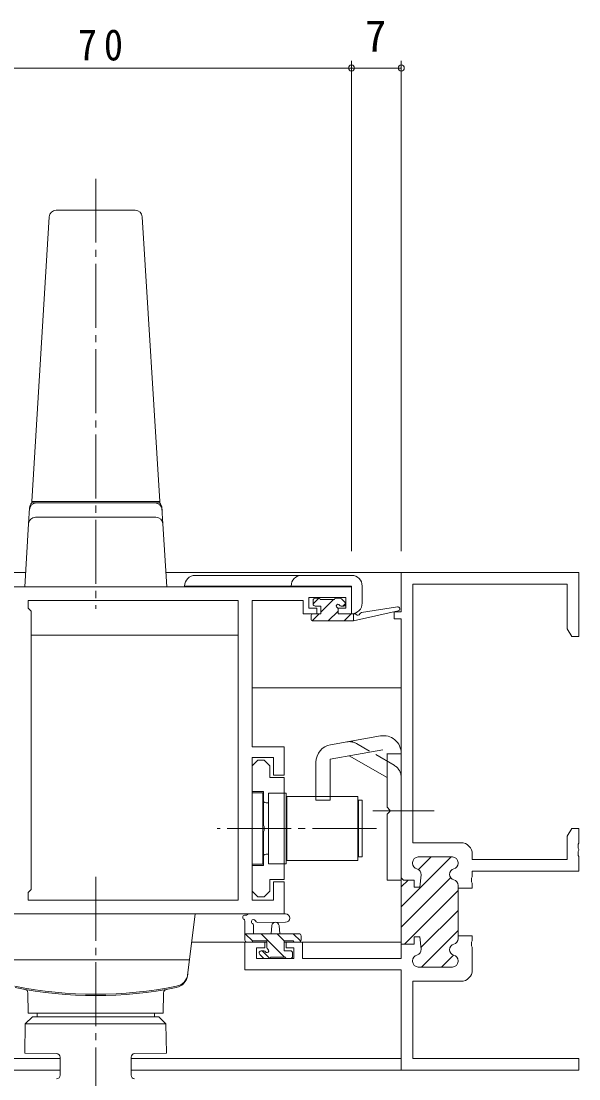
# Model space of a CAD drawing. Units: millimetres on the paper. Extents: x -420 to 373, y -297 to 267.
# Drawn here: x 165.7 to 244.2, y -161.8 to -13 of the extents above; entities that cross this region are included whole.
import ezdxf
from ezdxf.enums import TextEntityAlignment as Align

# ---------------------------------------------------------------- set-up
doc = ezdxf.new("R2010")
doc.units = ezdxf.units.MM
doc.linetypes.add('CHAIN2', pattern=[12, 9, -1, 1, -1])
doc.linetypes.add('DASHED3', pattern=[4, 3, -1])
for name, color, linetype, lineweight in [('0-3_YKK_11', 7, 'Continuous', 9), ('0-4_YKK_12', 2, 'Continuous', 9), ('0-5_YKK_13', 4, 'Continuous', 9), ('0-7_YKK_D', 6, 'Continuous', 9)]:
    doc.layers.add(name, color=color, linetype=linetype, lineweight=lineweight)
doc.styles.add('ＭＳ ゴシック', font='')
doc.styles.get('ＭＳ ゴシック').set_extended_font_data('MS Gothic')

msp = doc.modelspace()

# ---------------------------------------------------------------- linework, layer by layer
at = {"layer": '0-3_YKK_11'}
for p, q in [((219.174, -90.584), (244.174, -90.584)), ((219.174, -96.084), (219.174, -90.584)), ((244.174, -90.584), (244.174, -99.584)), ((220.804, -92.214), (220.804, -128.584)), ((242.544, -92.214), (220.804, -92.214)), ((242.544, -98.493), (242.544, -92.214)), ((212.174, -92.584), (142.174, -92.584)), ((212.174, -96.384), (212.174, -92.584)), ((166.674, -94.514), (166.674, -95.584)), ((196.244, -94.514), (166.674, -94.514)), ((196.244, -136.654), (196.244, -94.514)), ((196.244, -136.654), (196.244, -94.514)), ((198.174, -94.514), (205.374, -94.514)), ((198.174, -115.084), (198.174, -94.514)), ((205.374, -94.514), (205.374, -95.314)), ((206.174, -94.084), (211.374, -94.084)), ((206.174, -95.584), (206.174, -94.084)), ((211.374, -94.084), (211.374, -95.584)), ((166.674, -95.584), (167.104, -96.014)), ((167.104, -96.014), (167.104, -135.154)), ((205.374, -95.314), (205.374, -96.384)), ((205.374, -96.384), (207.274, -96.384)), ((207.274, -95.584), (206.174, -95.584)), ((207.274, -96.384), (207.274, -95.584)), ((210.274, -95.584), (210.274, -96.384)), ((211.374, -95.584), (210.274, -95.584)), ((210.274, -96.384), (212.174, -96.384)), ((218.174, -96.084), (219.174, -96.084)), ((218.174, -97.084), (218.174, -96.084)), ((219.174, -97.084), (218.174, -97.084)), ((219.174, -133.534), (219.174, -97.084)), ((243.174, -99.584), (242.544, -98.493)), ((244.174, -99.584), (243.174, -99.584)), ((202.674, -115.084), (198.174, -115.084)), ((202.674, -119.084), (202.674, -115.084)), ((198.174, -116.584), (201.174, -116.584)), ((198.174, -136.654), (198.174, -116.584)), ((198.174, -117.784), (198.974, -116.984)), ((198.974, -116.984), (199.874, -116.984)), ((199.874, -116.984), (200.674, -117.784)), ((201.174, -116.584), (201.174, -119.084)), ((198.174, -121.384), (198.174, -117.784)), ((200.674, -117.784), (200.674, -119.409)), ((200.674, -119.409), (202.674, -119.409)), ((201.174, -119.084), (202.674, -119.084)), ((202.674, -119.409), (202.674, -133.759)), ((199.774, -121.384), (198.174, -121.384)), ((199.774, -126.125), (199.774, -121.384)), ((199.894, -126.309), (199.774, -126.125)), ((199.894, -126.858), (199.894, -126.309)), ((199.774, -127.042), (199.894, -126.858)), ((199.774, -131.784), (199.774, -127.042)), ((242.544, -127.675), (243.174, -126.584)), ((242.544, -130.954), (242.544, -127.675)), ((243.174, -126.584), (244.174, -126.584)), ((244.174, -126.584), (244.174, -128.626)), ((220.804, -128.584), (227.574, -128.584)), ((244.174, -128.626), (244.054, -128.809)), ((244.054, -128.809), (244.054, -129.359)), ((244.054, -129.359), (244.174, -129.543)), ((219.174, -137.626), (226.216, -130.584)), ((221.574, -130.584), (226.374, -130.584)), ((226.374, -130.584), (221.574, -130.584)), ((221.609, -132.363), (223.387, -130.584)), ((229.174, -130.184), (229.174, -130.954)), ((229.174, -130.954), (242.544, -130.954)), ((244.174, -129.626), (244.054, -129.809)), ((244.054, -129.809), (244.054, -130.359)), ((244.054, -130.359), (244.174, -130.543)), ((244.174, -129.543), (244.174, -129.626)), ((244.174, -130.543), (244.174, -132.584)), ((198.174, -131.784), (199.774, -131.784)), ((198.174, -135.384), (198.174, -131.784)), ((220.774, -131.485), (220.774, -131.384)), ((220.774, -131.384), (220.774, -131.485)), ((227.174, -131.384), (227.174, -131.485)), ((227.174, -131.485), (227.174, -131.384)), ((200.674, -133.759), (200.674, -135.384)), ((202.674, -133.759), (200.674, -133.759)), ((219.174, -140.455), (226.125, -133.503)), ((219.174, -142.834), (219.174, -133.534)), ((219.174, -133.534), (219.474, -133.834)), ((219.174, -134.798), (220.137, -133.834)), ((219.474, -133.834), (220.974, -133.834)), ((220.974, -133.834), (219.474, -133.834)), ((220.974, -133.834), (220.974, -134.834)), ((220.974, -134.834), (220.974, -133.834)), ((221.774, -134.834), (221.968, -133.125)), ((221.968, -133.125), (221.774, -134.834)), ((229.174, -133.376), (229.054, -133.559)), ((229.054, -133.559), (229.054, -134.109)), ((229.174, -132.584), (229.174, -133.376)), ((244.174, -132.584), (229.174, -132.584)), ((167.104, -135.154), (166.674, -135.584)), ((198.974, -136.184), (198.174, -135.384)), ((200.674, -135.384), (199.874, -136.184)), ((201.174, -134.084), (201.174, -136.654)), ((202.674, -134.084), (201.174, -134.084)), ((202.674, -138.584), (202.674, -134.084)), ((219.622, -142.834), (227.174, -135.283)), ((220.974, -134.834), (221.774, -134.834)), ((221.774, -134.834), (220.974, -134.834)), ((227.174, -134.583), (227.174, -134.984)), ((227.174, -134.984), (227.174, -134.583)), ((227.174, -134.984), (227.174, -141.684)), ((229.174, -134.984), (227.174, -134.984)), ((229.054, -134.109), (229.174, -134.293)), ((229.174, -134.293), (229.174, -134.984)), ((166.674, -135.584), (166.674, -136.654)), ((166.674, -136.654), (196.244, -136.654)), ((201.174, -136.654), (198.174, -136.654)), ((199.874, -136.184), (198.974, -136.184)), ((221.945, -143.34), (227.174, -138.112)), ((160.174, -138.584), (202.674, -138.584)), ((222.029, -146.084), (227.174, -140.94)), ((197.174, -142.584), (199.974, -142.584)), ((197.174, -146.484), (197.174, -142.584)), ((199.974, -142.584), (199.974, -143.384)), ((202.974, -142.584), (205.274, -142.584)), ((202.974, -143.384), (202.974, -142.584)), ((205.274, -142.584), (205.274, -144.854)), ((220.974, -142.834), (219.174, -142.834)), ((219.174, -142.834), (220.974, -142.834)), ((219.174, -144.854), (219.174, -142.834)), ((220.974, -141.834), (220.974, -142.834)), ((221.774, -141.834), (220.974, -141.834)), ((220.974, -141.834), (221.774, -141.834)), ((220.974, -142.834), (220.974, -141.834)), ((221.968, -143.544), (221.774, -141.834)), ((221.774, -141.834), (221.968, -143.544)), ((227.174, -141.684), (227.174, -142.085)), ((227.174, -141.684), (229.174, -141.684)), ((227.174, -141.684), (229.174, -141.684)), ((229.174, -142.376), (229.054, -142.559)), ((229.054, -142.559), (229.054, -143.109)), ((229.174, -141.684), (229.174, -142.376)), ((198.804, -143.384), (198.804, -144.854)), ((199.974, -143.384), (198.804, -143.384)), ((204.074, -143.384), (202.974, -143.384)), ((204.074, -144.854), (204.074, -143.384)), ((229.054, -143.109), (229.174, -143.293)), ((229.174, -143.293), (229.174, -146.484)), ((198.804, -144.854), (204.074, -144.854)), ((205.274, -144.854), (219.174, -144.854)), ((220.774, -145.284), (220.774, -145.183)), ((220.774, -145.183), (220.774, -145.284)), ((224.858, -146.084), (226.542, -144.4)), ((227.174, -145.183), (227.174, -145.284)), ((227.174, -145.284), (227.174, -145.183)), ((219.174, -146.484), (197.174, -146.484)), ((219.174, -160.584), (219.174, -146.484)), ((226.374, -146.084), (221.574, -146.084)), ((221.574, -146.084), (226.374, -146.084)), ((220.804, -148.084), (220.804, -158.954)), ((227.574, -148.084), (220.804, -148.084)), ((220.804, -158.954), (244.174, -158.954)), ((244.174, -158.954), (244.174, -160.584)), ((244.174, -160.584), (219.174, -160.584))]:
    msp.add_line(p, q, dxfattribs=at)
for points in [[(219.174, -133.534), (219.474, -133.834), (219.174, -133.534)], [(227.174, -141.684), (227.174, -142.085), (227.174, -141.684)]]:
    msp.add_lwpolyline(points, dxfattribs=at)
for centre, radius, start, end in [((227.574, -130.184), 1.6, 0, 89.99998), ((221.574, -131.384), 0.8, 90, 179.99998), ((221.574, -131.384), 0.8, 90, 179.99998), ((226.374, -131.384), 0.8, 0, 89.99998), ((226.374, -131.384), 0.8, 0, 89.99998), ((221.574, -131.485), 0.8, 180.00002, 255.52251), ((221.574, -131.485), 0.8, 180.00002, 255.52251), ((221.174, -133.034), 0.8, 353.49696, 75.52246), ((221.174, -133.034), 0.8, 353.49696, 75.52246), ((226.774, -133.034), 0.8, 104.47751, 255.52248), ((226.774, -133.034), 0.8, 104.47751, 255.52248), ((226.374, -131.485), 0.8, 284.47748, 359.99997), ((226.374, -131.485), 0.8, 284.47748, 359.99997), ((226.374, -134.583), 0.8, 0.00002, 75.52251), ((226.374, -134.583), 0.8, 0.00002, 75.52251), ((226.774, -143.634), 0.8, 104.47751, 255.52248), ((226.774, -143.634), 0.8, 104.47751, 255.52248), ((226.374, -142.085), 0.8, 284.47748, 359.99997), ((226.374, -142.085), 0.8, 284.47748, 359.99997), ((221.174, -143.634), 0.8, 284.47752, 6.50302), ((221.174, -143.634), 0.8, 284.47752, 6.50302), ((221.574, -145.183), 0.8, 104.47748, 179.99997), ((221.574, -145.183), 0.8, 104.47748, 179.99997), ((221.574, -145.284), 0.8, 180, 269.99998), ((221.574, -145.284), 0.8, 180, 269.99998), ((226.374, -145.284), 0.8, 270, 359.99998), ((226.374, -145.284), 0.8, 270, 359.99998), ((226.374, -145.183), 0.8, 0.00002, 75.52251), ((226.374, -145.183), 0.8, 0.00002, 75.52251), ((227.574, -146.484), 1.6, 270, 359.99998)]:
    msp.add_arc(centre, radius, start, end, dxfattribs=at)
at = {"layer": '0-4_YKK_12'}
for p, q in [((70.674, -90.584), (166.296, -90.584)), ((186.051, -90.584), (219.474, -90.584)), ((196.244, -94.784), (196.244, -136.354)), ((167.104, -99.384), (196.244, -99.384)), ((198.174, -106.784), (219.174, -106.784)), ((70.674, -138.584), (184.244, -138.584)), ((189.68, -142.584), (200.274, -142.584)), ((202.674, -142.584), (219.174, -142.584)), ((218.674, -146.485), (218.674, -146.484)), ((70.674, -158.954), (171.155, -158.954)), ((181.155, -158.954), (219.174, -158.954)), ((70.674, -160.584), (171.155, -160.584)), ((181.155, -160.584), (219.474, -160.584))]:
    msp.add_line(p, q, dxfattribs=at)
at = {"layer": '0-5_YKK_13', "linetype": 'CHAIN2'}
for p, q in [((176.174, -35.156), (176.174, -95.69)), ((215.174, -124.084), (223.804, -124.084)), ((215.674, -126.584), (193.244, -126.584)), ((176.172, -133.384), (176.172, -169.315)), ((176.172, -133.384), (176.172, -153.584))]:
    msp.add_line(p, q, dxfattribs=at)
at = {"layer": '0-5_YKK_13'}
for p, q in [((170.615, -39.584), (181.733, -39.584)), ((167.174, -80.584), (169.616, -40.523)), ((182.731, -40.523), (185.174, -80.584)), ((166.716, -83.723), (166.854, -81.458)), ((166.838, -81.723), (166.83, -81.845)), ((167.174, -80.584), (185.174, -80.584)), ((185.174, -80.584), (167.174, -80.584)), ((167.174, -80.784), (167.174, -80.584)), ((167.836, -80.784), (167.174, -80.784)), ((167.894, -80.784), (167.836, -80.784)), ((185.174, -80.784), (184.511, -80.784)), ((185.174, -80.584), (185.174, -80.784)), ((185.632, -83.723), (185.493, -81.458)), ((185.517, -81.845), (185.509, -81.723)), ((184.634, -82.784), (167.714, -82.784)), ((166.716, -83.723), (166.174, -92.584)), ((186.174, -92.584), (185.632, -83.723)), ((190.176, -90.964), (212.176, -90.964)), ((186.174, -92.584), (185.176, -92.584)), ((212.176, -92.464), (188.676, -92.464)), ((212.176, -96.364), (212.176, -92.464)), ((213.676, -92.464), (213.676, -94.864)), ((207.585, -94.184), (206.776, -94.993)), ((206.776, -94.984), (206.776, -94.484)), ((207.076, -94.184), (207.576, -94.184)), ((207.776, -94.384), (209.776, -94.384)), ((209.63, -94.384), (207.876, -96.139)), ((209.976, -94.184), (210.576, -94.184)), ((210.788, -94.272), (211.288, -94.772)), ((211.363, -94.897), (210.975, -95.284)), ((206.476, -97.084), (206.476, -96.684)), ((207.63, -96.384), (206.655, -97.359)), ((206.776, -96.384), (207.876, -96.384)), ((207.876, -95.284), (207.076, -95.284)), ((207.876, -96.384), (207.876, -95.284)), ((210.276, -95.984), (208.875, -97.384)), ((210.276, -95.745), (210.276, -96.384)), ((210.276, -96.384), (212.474, -96.384)), ((211.076, -95.284), (210.737, -95.284)), ((212.12, -96.384), (211.12, -97.384)), ((212.474, -97.384), (218.739, -95.977)), ((212.474, -96.384), (212.561, -96.37)), ((212.474, -97.384), (212.474, -96.384)), ((213.587, -96.204), (218.626, -95.388)), ((206.776, -97.384), (212.474, -97.384)), ((209.24, -114.792), (216.24, -113.557)), ((209.174, -116.834), (216.587, -115.527)), ((217.174, -116.02), (217.174, -123.584)), ((219.174, -133.834), (219.174, -116.02)), ((207.174, -117.254), (207.174, -122.584)), ((209.174, -116.834), (209.174, -122.584)), ((217.174, -119.424), (211.866, -116.359)), ((217.174, -116.084), (219.174, -116.084)), ((198.174, -121.584), (198.174, -131.584)), ((199.674, -121.584), (198.174, -121.584)), ((199.674, -121.584), (199.674, -131.584)), ((202.974, -121.634), (200.474, -121.634)), ((200.474, -121.634), (200.474, -131.534)), ((202.974, -131.534), (202.974, -121.634)), ((200.474, -122.984), (200.174, -122.984)), ((200.474, -130.184), (200.474, -122.984)), ((203.074, -122.084), (203.074, -131.084)), ((213.074, -122.084), (203.074, -122.084)), ((207.174, -122.584), (209.174, -122.584)), ((213.074, -122.084), (213.074, -131.084)), ((213.174, -122.584), (213.674, -122.584)), ((213.174, -130.584), (213.174, -122.584)), ((213.674, -130.584), (213.674, -122.584)), ((202.974, -129.584), (202.974, -123.584)), ((203.074, -123.584), (202.974, -123.584)), ((217.574, -123.984), (217.174, -123.584)), ((217.574, -124.184), (217.174, -124.584)), ((217.174, -124.584), (217.174, -133.834)), ((217.574, -123.984), (217.574, -124.184)), ((200.474, -130.184), (200.174, -130.184)), ((203.074, -129.584), (202.974, -129.584)), ((213.674, -130.584), (213.174, -130.584)), ((198.174, -131.584), (199.674, -131.584)), ((200.474, -131.534), (202.974, -131.534)), ((203.074, -131.084), (213.074, -131.084)), ((217.174, -133.834), (219.174, -133.834)), ((189.108, -147.243), (190.172, -138.584)), ((197.174, -142.284), (197.174, -139.604)), ((202.902, -138.584), (197.739, -138.584)), ((202.902, -139.784), (198.941, -139.787)), ((198.374, -140.204), (198.374, -141.384)), ((200.874, -141.384), (200.976, -140.24)), ((202.074, -141.384), (201.972, -140.24)), ((197.174, -141.384), (204.774, -141.384)), ((198.267, -142.435), (197.217, -141.384)), ((198.074, -142.584), (197.474, -142.584)), ((200.274, -142.384), (198.274, -142.384)), ((202.762, -144.684), (199.462, -141.384)), ((200.274, -143.323), (200.274, -142.384)), ((202.707, -142.384), (201.707, -141.384)), ((202.674, -142.384), (202.674, -143.784)), ((203.974, -142.384), (202.674, -142.384)), ((205.021, -142.454), (203.952, -141.384)), ((204.774, -142.584), (204.174, -142.584)), ((205.074, -141.684), (205.074, -142.284)), ((199.762, -144.796), (199.261, -144.296)), ((199.474, -143.784), (199.813, -143.784)), ((200.684, -144.851), (199.617, -143.784)), ((202.674, -143.784), (203.574, -143.784)), ((203.874, -144.084), (203.874, -144.584)), ((162.97, -145.084), (189.374, -145.084)), ((200.574, -144.884), (199.974, -144.884)), ((202.874, -144.684), (200.774, -144.684)), ((203.574, -144.884), (203.074, -144.884)), ((166.672, -152.584), (166.621, -149.703)), ((185.672, -152.584), (185.722, -149.703)), ((166.259, -154.084), (167.277, -153.084)), ((166.672, -152.584), (185.672, -152.584)), ((185.034, -153.084), (167.277, -153.084)), ((167.922, -152.584), (184.422, -152.584)), ((167.922, -152.584), (167.922, -153.084)), ((184.422, -152.584), (184.422, -153.084)), ((186.052, -154.084), (185.034, -153.084)), ((166.188, -158.184), (166.259, -154.084)), ((166.259, -154.084), (186.052, -154.084)), ((186.123, -158.184), (186.052, -154.084)), ((170.664, -158.262), (166.188, -158.184)), ((171.155, -158.762), (171.155, -161.303)), ((181.155, -158.762), (181.155, -161.303)), ((181.647, -158.262), (186.123, -158.184))]:
    msp.add_line(p, q, dxfattribs=at)
at = {"layer": '0-5_YKK_13', "linetype": 'DASHED3'}
for p, q in [((218.174, -117.692), (212.866, -114.627)), ((213.174, -123.584), (213.074, -123.584)), ((213.174, -129.584), (213.074, -129.584))]:
    msp.add_line(p, q, dxfattribs=at)
at = {"layer": '0-5_YKK_13'}
for points in [[(184.511, -80.784), (184.454, -80.784), (176.174, -80.784), (167.894, -80.784)], [(185.176, -92.584), (167.172, -92.584), (166.174, -92.584)], [(163.235, -147.243), (162.172, -138.584), (190.172, -138.584)]]:
    msp.add_lwpolyline(points, dxfattribs=at)
for centre, radius, start, end in [((170.615, -40.584), 1, 90, 176.51067), ((181.733, -40.584), 1, 3.48932, 90), ((167.836, -81.784), 1, 90, 176.5), ((167.852, -81.519), 1, 131.72568, 176.50005), ((184.511, -81.784), 1, 3.5, 90), ((184.495, -81.519), 1, 3.49986, 48.03442), ((167.714, -83.784), 1, 90, 176.5), ((184.634, -83.784), 1, 3.5, 90), ((190.176, -92.464), 1.5, 90, 180), ((205.176, -92.464), 1.5, 90, 180), ((212.176, -92.464), 1.5, 0, 90), ((207.076, -94.484), 0.3, 90, 180), ((207.076, -94.984), 0.3, 180, 270), ((207.576, -94.384), 0.2, 0, 90), ((209.976, -94.384), 0.2, 90, 180), ((210.276, -95.284), 0.25, 33.05573, 236.94426), ((210.737, -94.984), 0.3, 213.05573, 270), ((210.576, -94.484), 0.3, 45, 90), ((211.076, -94.984), 0.3, 270, 45), ((212.176, -94.864), 1.5, 270, 0), ((206.776, -96.684), 0.3, 90, 180), ((209.976, -95.745), 0.3, 0, 56.94426), ((212.609, -96.666), 0.3, 39.19753, 99.19753), ((213.074, -96.287), 0.3, 219.19753, 339.19753), ((213.635, -96.5), 0.3, 99.19753, 159.19753), ((218.674, -95.684), 0.3, 282.65862, 99.19753), ((206.776, -97.084), 0.3, 180, 270), ((216.674, -116.02), 2.5, 0, 100), ((209.674, -117.254), 2.5, 100, 180), ((200.174, -122.484), 0.5, 180, 270), ((200.174, -130.684), 0.5, 90, 180), ((197.174, -139.084), 0.3, 79.47121, 239.99998), ((196.874, -139.604), 0.3, 0, 60), ((197.283, -138.494), 0.3, 259.47121, 319.47121), ((197.739, -138.884), 0.3, 90, 139.47121), ((198.374, -139.684), 0.3, 19.18974, 239.99998), ((198.94, -139.487), 0.3, 199.18974, 270.04022), ((201.474, -140.284), 0.5, 5.09206, 174.90793), ((202.901, -139.184), 0.6, 270.04022, 90.04022), ((198.074, -140.204), 0.3, 0, 60), ((197.474, -142.284), 0.3, 180, 270), ((198.074, -142.384), 0.2, 270, 0), ((204.174, -142.384), 0.2, 180, 270), ((204.774, -141.684), 0.3, 0, 90), ((204.774, -142.284), 0.3, 270, 0), ((199.474, -144.084), 0.3, 90, 225), ((199.813, -144.084), 0.3, 33.05573, 90), ((200.274, -143.784), 0.25, 213.05573, 56.94426), ((200.574, -143.323), 0.3, 180, 236.94426), ((203.574, -144.084), 0.3, 0, 90), ((199.974, -144.584), 0.3, 225, 270), ((200.574, -144.684), 0.2, 270, 0), ((203.074, -144.684), 0.2, 180, 270), ((203.574, -144.584), 0.3, 270, 0), ((187.123, -146.999), 2, 281.31883, 353), ((187.145, -146.821), 2, 281.34174, 353), ((176.172, -92.111), 57.8, 258.65825, 281.34116), ((176.172, -92.284), 57.8, 258.68115, 281.31883), ((166.121, -149.711), 0.5, 1, 80.0733), ((186.222, -149.711), 0.5, 99.92668, 179), ((170.655, -158.762), 0.5, 0, 89), ((181.655, -158.762), 0.5, 90.99998, 180), ((170.655, -161.306), 0.5, 270.99998, 0.35938), ((181.655, -161.306), 0.5, 179.64061, 268.99998)]:
    msp.add_arc(centre, radius, start, end, dxfattribs=at)
at = {"layer": '0-5_YKK_13', "linetype": 'DASHED3'}
for centre, start, end in [((211.866, -116.359), 60, 100), ((217.174, -119.424), 0, 60)]:
    msp.add_arc(centre, 2, start, end, dxfattribs=at)
at = {"layer": '0-7_YKK_D'}
for p, q in [((212.174, -87.584), (212.174, -18.584)), ((212.174, -87.584), (212.174, -18.584)), ((219.174, -87.584), (219.174, -18.584)), ((142.174, -19.584), (212.174, -19.584)), ((212.174, -19.584), (219.174, -19.584))]:
    msp.add_line(p, q, dxfattribs=at)
for centre in [(212.174, -19.584), (212.174, -19.584), (219.174, -19.584)]:
    msp.add_circle(centre, 0.425, dxfattribs=at)

# ---------------------------------------------------------------- texts
at = {"layer": '0-7_YKK_D', "color": 3, "style": 'ＭＳ ゴシック'}
msp.add_text('7', height=4.399, dxfattribs=at).set_placement((214.074, -18.584), align=Align.BOTTOM_LEFT)
at = {"layer": '0-7_YKK_D', "color": 3, "insert": (173.654, -18.584), "char_height": 4.399, "attachment_point": 7, "style": 'ＭＳ ゴシック'}
msp.add_mtext('\\T1.36;\\W0.9;70', dxfattribs=at)

doc.saveas('drawing.dxf')
